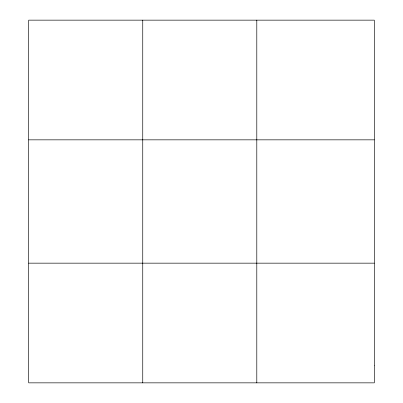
<?xml version="1.0" encoding="UTF-8"?>
<svg xmlns="http://www.w3.org/2000/svg" width="403" height="403" viewBox="0 0 403 403"><rect width="100%" height="100%" fill="white"/><g stroke="black" fill="none" stroke-linecap="round" stroke-linejoin="round"><path stroke-width="0.6" d="M142.748 20.15L142.748 382.85M256.797 20.15L256.797 382.85M28.699 139.841L374.301 139.841M28.699 263.159L374.301 263.159M374.301 365.753L374.301 382.85L28.699 382.85L28.699 20.15L374.301 20.15L374.301 365.753"/></g></svg>
